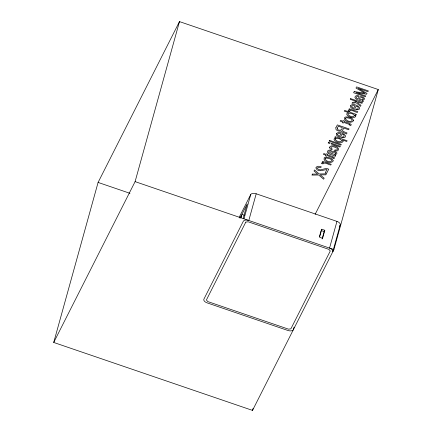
<?xml version="1.0" encoding="UTF-8"?>
<svg xmlns="http://www.w3.org/2000/svg" width="432" height="432" viewBox="0 0 432 432"><rect width="100%" height="100%" fill="white"/><g stroke="black" fill="none" stroke-linecap="round" stroke-linejoin="round"><path stroke-width="0.65" d="M53.719 342.457L98.096 182.428L179.48 21.6L378.281 89.543L333.904 249.572L252.52 410.4L53.719 342.457L135.097 181.629L179.48 21.6M240.727 217.901L241.445 215.314L239.981 218.203M241.007 217.642L241.904 214.412L247.163 204.007L243.227 218.214M244.015 218.722L250.711 194.567A4.612 2.5 15.5 0 1 256.203 193.79L336.955 221.389A4.612 2.5 15.5 0 1 340.162 225.137L332.759 251.829A4.612 2.5 15.5 0 0 329.551 248.081L336.955 221.389M256.203 193.79L248.8 220.487A4.612 2.5 15.5 0 0 243.308 221.26L203.909 299.117A4.612 2.5 15.5 0 0 207.117 302.864L287.869 330.464A4.612 2.5 15.5 0 0 293.36 329.686L294.068 327.143M252.52 410.4L253.06 408.456M319.41 236.693L320.949 231.147M321.775 229.241L319.55 237.249L322.596 238.291L324.815 230.283L321.775 229.241L321.122 230.531L324.162 231.574L324.815 230.283M322.115 238.966L324.162 231.574M239.193 217.323L250.711 194.567M315.122 214.364L378.281 89.543M339.25 226.93L340.162 225.137M241.904 214.412L244.388 215.26M135.097 181.629L333.904 249.572M98.096 182.428L129.956 193.32M315.949 167.908C317.39 172.93 323.536 169.781 326.932 169.555L325.285 172.811L326.646 173.275L328.714 169.182C324.956 166.671 320.258 172.417 317.358 168.372L318.06 167.297L320.863 167.562L321.246 166.801C319.572 166.207 316.586 165.607 315.949 167.908M329.535 147.226L330.064 148.673L331.895 149.715L332.262 148.986L331.101 148.23L330.961 147.29C332.689 145.838 335.41 147.371 337.1 148.289A1.874 1.015 15.5 0 1 337.619 149.175L336.609 150.028L334.919 149.893L334.552 150.622L336.134 150.908A3.121 1.69 15.5 0 0 337.84 150.703C341.464 147.285 331.193 143.667 329.535 147.226M335.659 155.585L335.216 156.433C333.617 154.613 328.261 155.093 327.321 151.918C327.521 150.028 329.81 149.726 331.241 150.395L330.885 151.092L329.168 151.108L328.622 152.032L329.033 152.804L330.556 153.193C331.722 148.451 341.242 153.317 334.649 154.823L335.659 155.585M363.231 101.093L362.788 101.936C361.195 100.116 355.833 100.597 354.899 97.427C355.093 95.537 357.383 95.234 358.814 95.904L358.457 96.601L356.746 96.611L356.195 97.54L356.605 98.307L358.128 98.701C359.294 93.96 368.815 98.825 362.227 100.327L363.231 101.093M333.067 157.804L332.851 158.382L333.985 158.771L334.503 157.761L333.007 156.713L327.332 154.775L327.64 154.17L326.462 153.765L326.155 154.37L323.762 153.554L323.379 154.31L325.771 155.126L325.415 155.839L326.592 156.244L326.948 155.531L333.067 157.804M349.85 124.637L349.634 125.215L350.768 125.604L351.286 124.594L349.79 123.541L344.115 121.603L344.423 121.003L343.246 120.598L342.938 121.203L340.546 120.382L340.162 121.144L342.554 121.959L342.198 122.672L343.375 123.071L343.732 122.364L349.85 124.637M335.637 153.128L335.286 153.819L334.357 154.267L331.441 153.684C332.435 152.447 334.616 151.065 335.637 153.128M363.209 98.636L362.864 99.328L361.93 99.77L359.019 99.187C360.013 97.951 362.189 96.574 363.209 98.636M322.925 163.852L321.376 163.469L321.824 162.848L323.746 162.567L322.267 162.065L322.623 161.352L331.198 164.279L330.82 165.029C328.595 164.997 324.918 161.563 322.925 163.852M349.542 111.256L347.992 110.867L348.44 110.246L350.363 109.971L348.878 109.463L349.24 108.751L357.815 111.683L357.431 112.433C355.212 112.401 351.535 108.967 349.542 111.256M355.801 116.019C354.386 120.371 342.225 114.577 348.516 112.595L344.25 111.137L344.617 110.408L356.416 114.442L356.065 115.133L354.969 114.755L355.801 116.019M335.21 138.931L335.119 139.315C336.145 141.14 340.519 142.976 341.852 140.783C340.767 138.839 337.084 137.554 335.21 138.931M354.532 115.646C353.279 117.898 348.71 116.041 347.83 114.14C349.283 112.05 353.516 113.746 354.532 115.646M336.371 133.736C335.783 135.956 338.774 136.825 340.319 137.392L341.971 134.12C344.99 134.174 344.763 137.954 341.858 136.976L341.485 137.716C351.783 138.202 339.714 129.314 336.371 133.736M350.519 105.781C349.931 108 352.922 108.869 354.461 109.431L356.114 106.164C359.138 106.218 358.906 109.998 356.006 109.021L355.633 109.76C365.931 110.246 353.857 101.353 350.519 105.781M343.089 141.199C341.631 145.638 329.416 139.487 335.945 137.759L334.805 137.371L335.173 136.642L347.123 140.729L346.745 141.475L342.365 139.979L343.089 141.199M325.145 158.711L325.037 159.095C328.957 164.738 337.187 159.559 326.657 158.058A2.079 1.129 15.5 0 0 325.366 158.414L325.145 158.711M345.524 118.433L345.416 118.816C349.337 124.465 357.566 119.286 347.036 117.779A2.079 1.129 15.5 0 0 345.751 118.136L345.524 118.433M337.651 134.12L337.808 135.167L339.563 136.226L340.816 133.753L338.807 133.499L337.651 134.12M351.799 106.164L351.956 107.212L353.705 108.27L354.964 105.797L352.955 105.543L351.799 106.164M333.207 160.861C331.625 164.414 322.542 161.768 324.189 157.874A3.753 2.036 15.5 0 1 325.933 157.21C328.514 157.307 332.516 157.934 333.207 160.861M353.587 120.582C352.004 124.135 342.922 121.495 344.569 117.596A3.753 2.036 15.5 0 1 346.313 116.932C348.894 117.034 352.895 117.655 353.587 120.582M337.257 128.218C336.965 131.112 342.652 130.923 342.301 127.57L338.283 126.198L337.257 128.218M335.902 127.732C334.892 130.513 339.266 131.701 341.296 130.928L342.284 132.062L346.523 133.996L347.036 132.98L343.321 131.485L342.511 130.729L343.629 128.023L348.673 129.746L349.088 128.92L337.333 124.902L335.902 127.732M245.792 222.113L206.399 299.97L207.77 301.574L288.522 329.173L290.876 328.838L330.275 250.981L328.898 249.377L248.146 221.778L245.792 222.113M312.439 174.101L311.936 175.084L318.708 174.992L323.644 179.204L324.167 178.173L320.166 174.874L325.858 174.83L326.365 173.831L319.226 173.966L314.534 169.954L314.01 170.991L317.72 174.091L312.439 174.101M328.563 142.236L328.174 142.997L329.81 143.554L330.194 142.792L328.563 142.236M329.508 140.362L329.13 141.113L340.886 145.13L341.269 144.38L329.508 140.362M350.627 98.62L350.266 99.344L357.091 101.677L352.48 102.352L351.994 103.313L356.065 102.703L360.515 106.337L361.001 105.381L357.383 102.514L358.803 102.26L362.021 103.361L362.389 102.638L350.627 98.62M354.202 91.562L353.608 92.734L365.364 96.752L365.764 95.969L355.838 92.594L366.638 94.241L367.054 93.42L358.025 88.274L367.929 91.687L368.334 90.893L356.573 86.875L355.973 88.063L365.024 93.215L354.202 91.562M331.787 143.338L331.403 144.099L339.935 147.015L340.319 146.254L331.787 143.338"/></g></svg>
